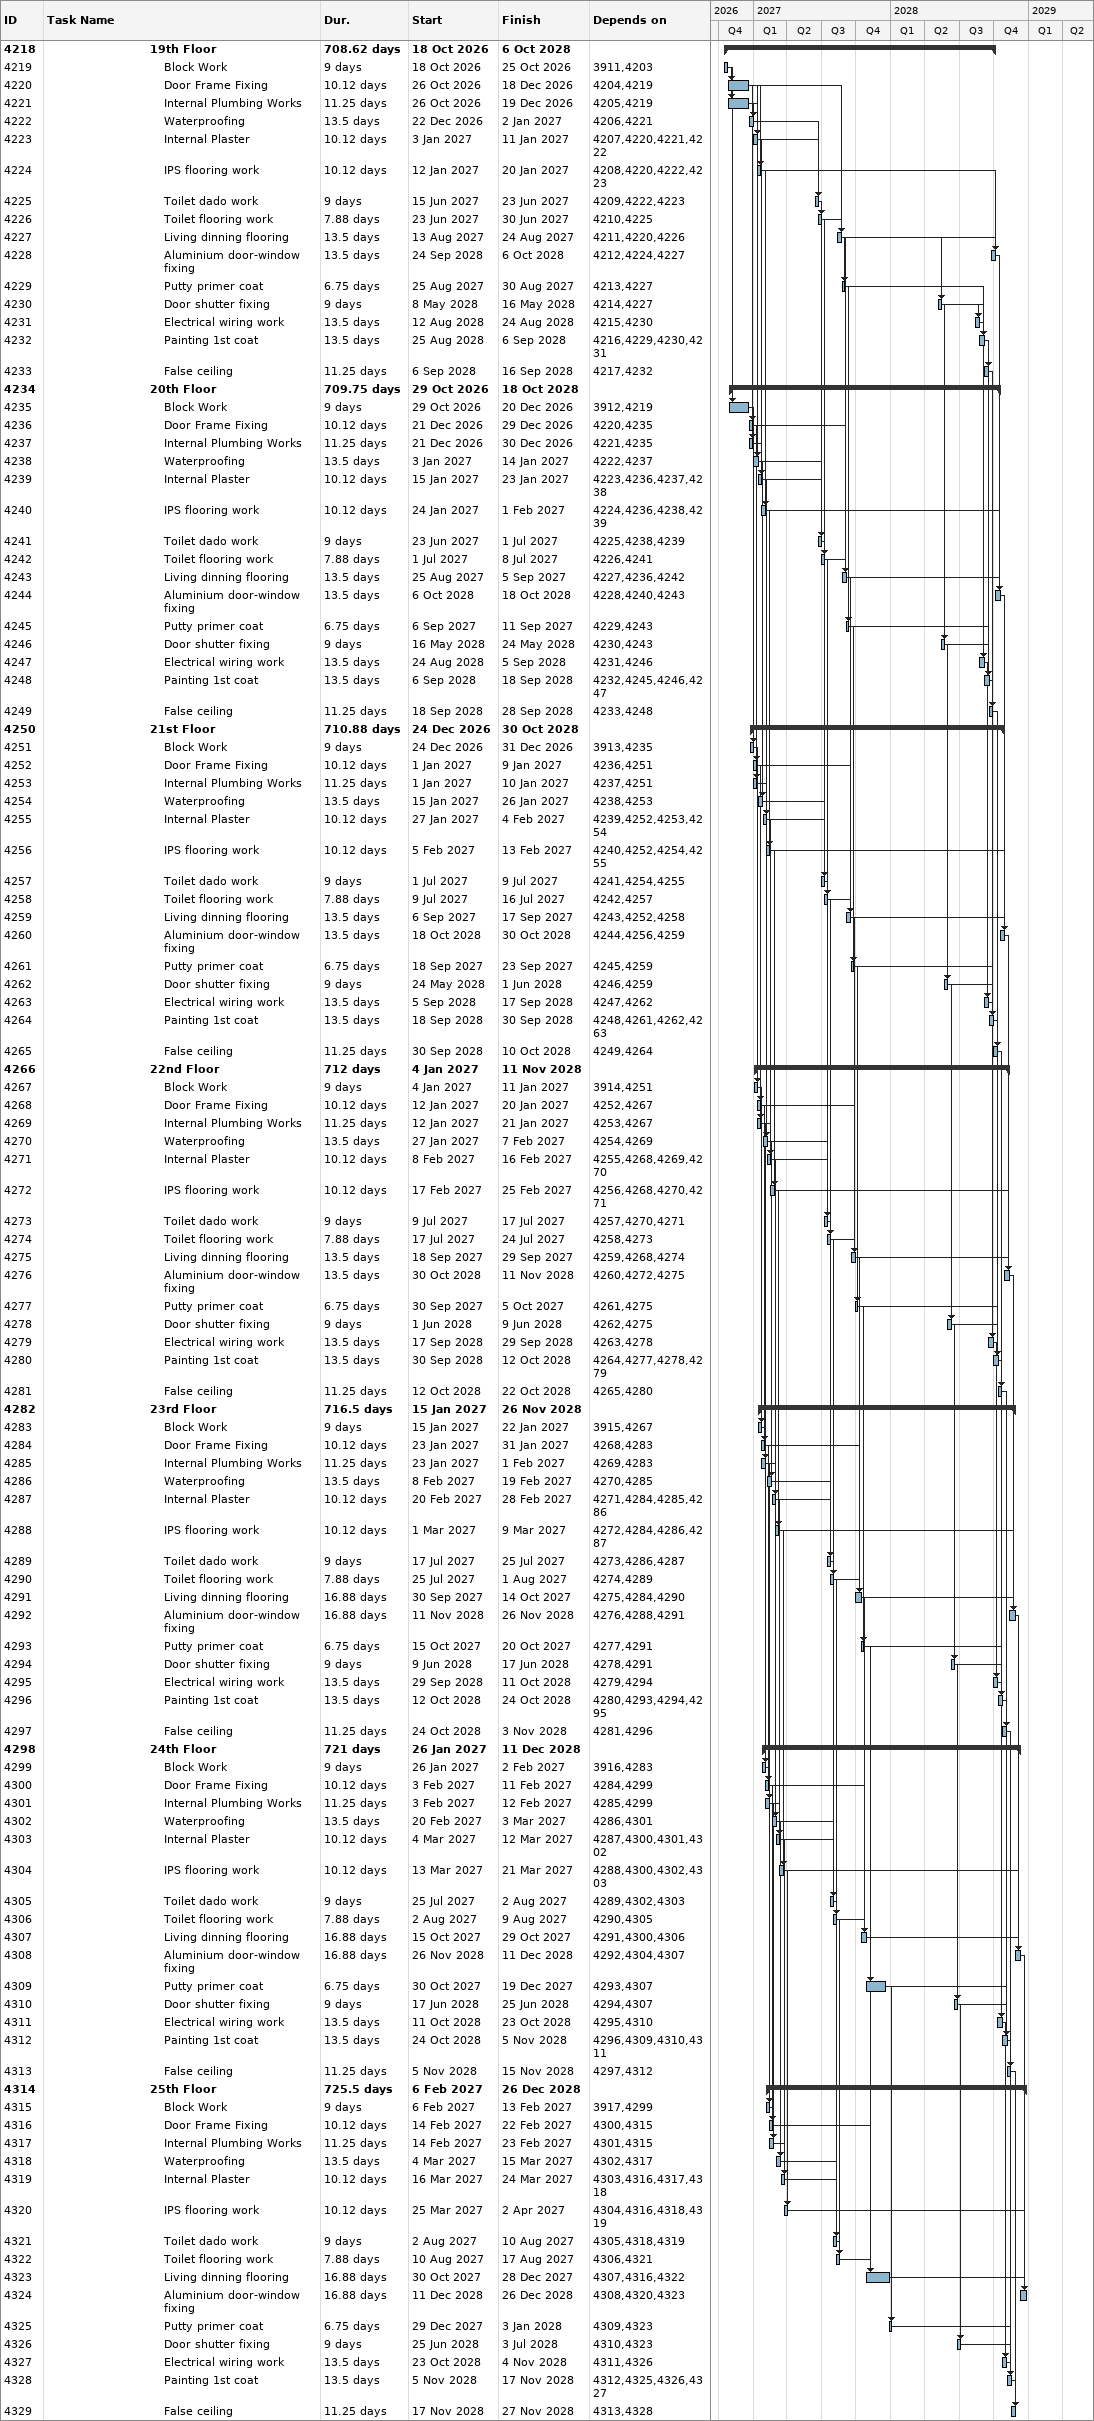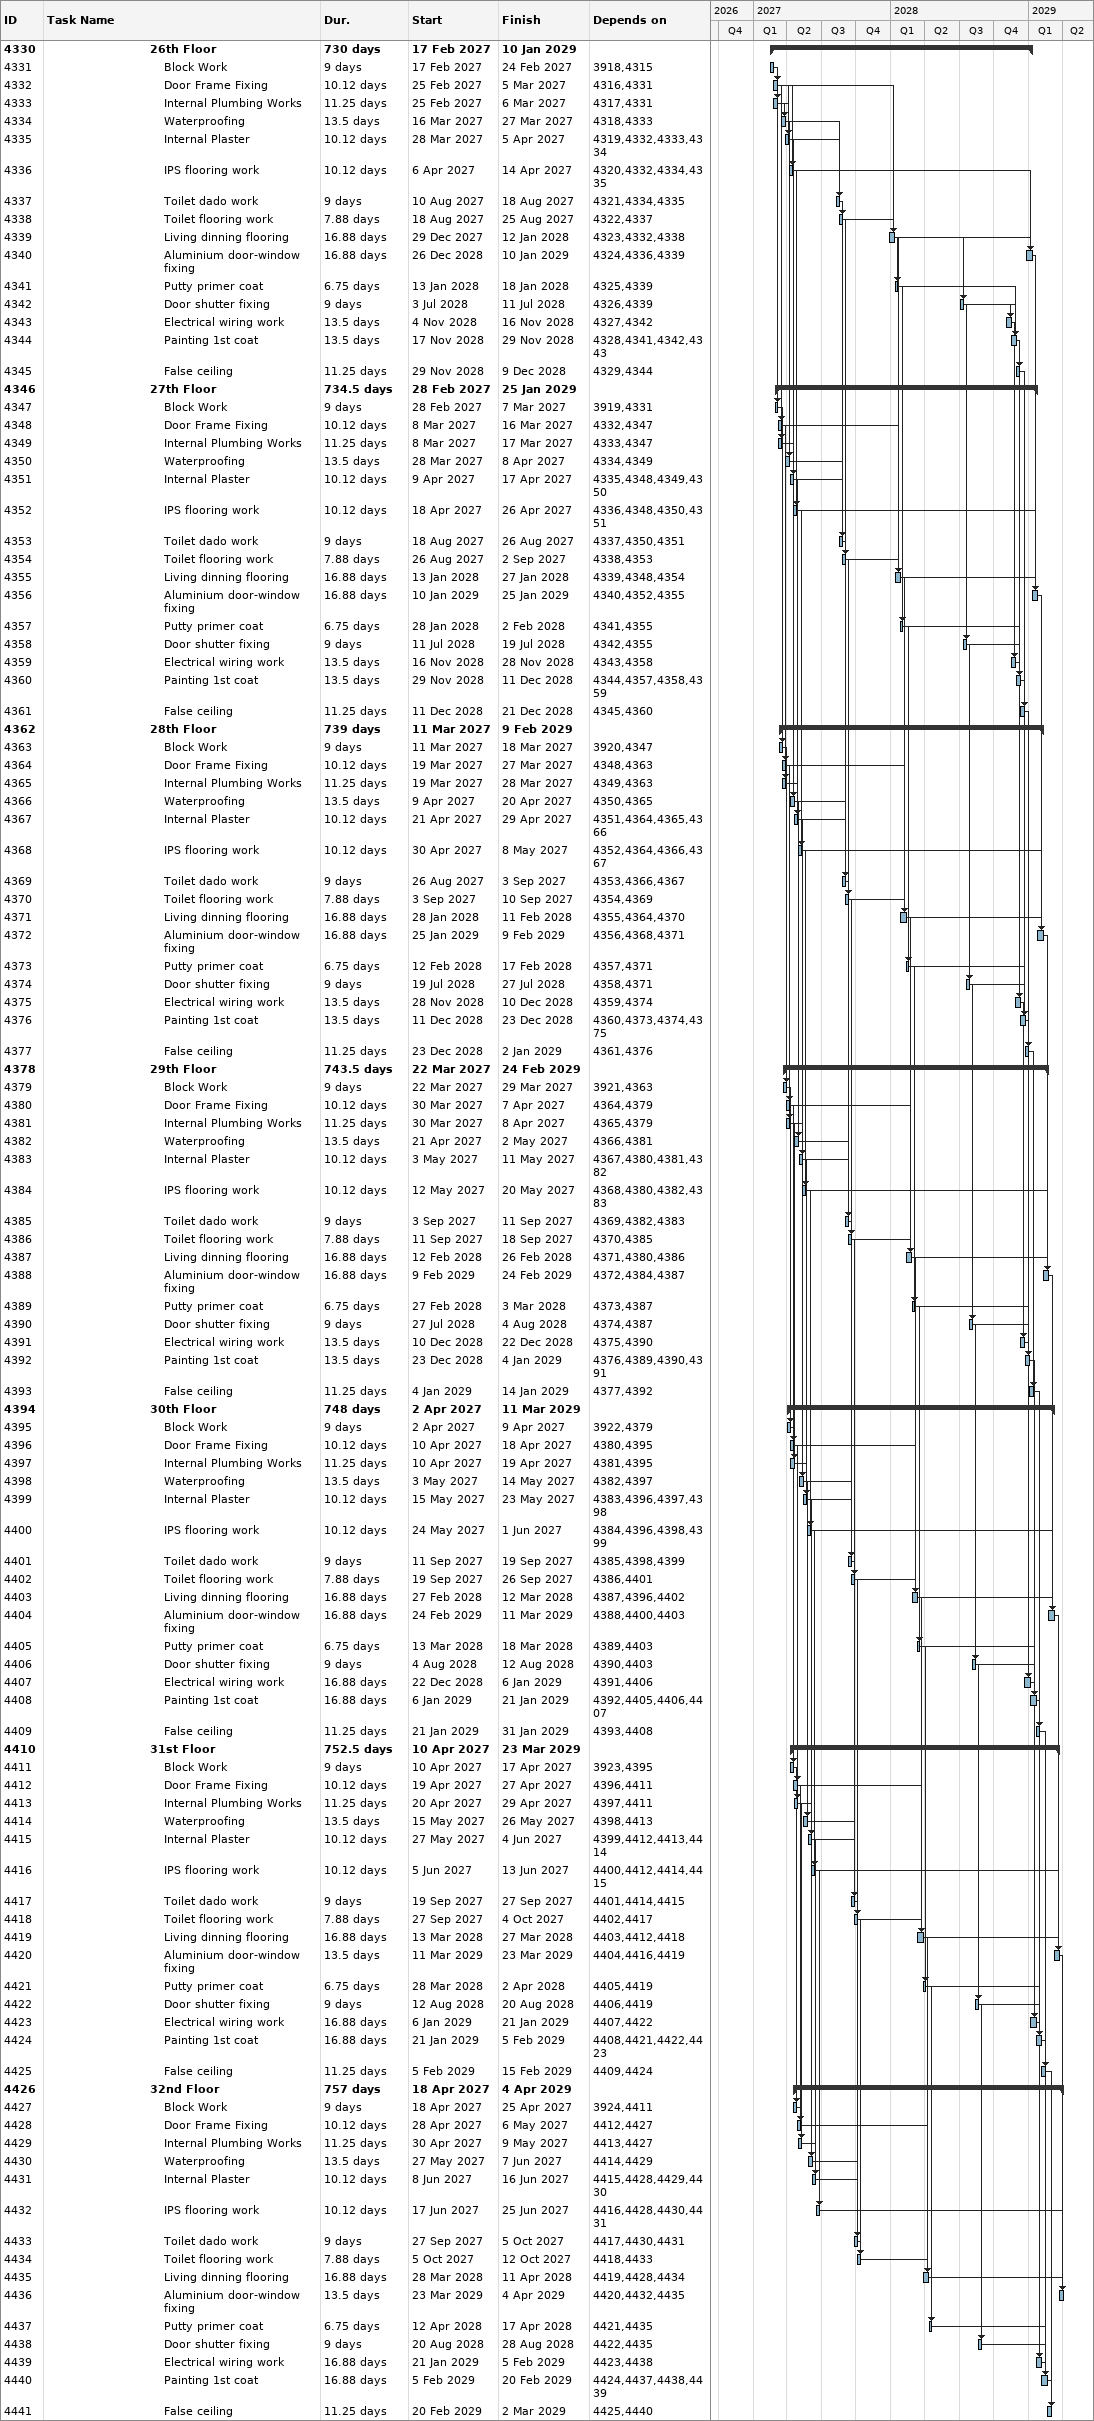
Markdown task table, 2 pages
| ID | Level | Task | Duration | Start | Finish | Predecessors |
|---|---|---|---|---|---|---|
| 4218 | 8 | **19th Floor** | 708.62d | 2026-10-18 | 2028-10-06 |  |
| 4219 | 9 | Block Work | 9d | 2026-10-18 | 2026-10-25 | 3911, 4203 |
| 4220 | 9 | Door Frame Fixing | 10.12d | 2026-10-26 | 2026-12-18 | 4204, 4219 |
| 4221 | 9 | Internal Plumbing Works | 11.25d | 2026-10-26 | 2026-12-19 | 4205, 4219 |
| 4222 | 9 | Waterproofing | 13.5d | 2026-12-22 | 2027-01-02 | 4206, 4221 |
| 4223 | 9 | Internal Plaster | 10.12d | 2027-01-03 | 2027-01-11 | 4207, 4220, 4221, 4222 |
| 4224 | 9 | IPS flooring work | 10.12d | 2027-01-12 | 2027-01-20 | 4208, 4220, 4222, 4223 |
| 4225 | 9 | Toilet dado work | 9d | 2027-06-15 | 2027-06-23 | 4209, 4222, 4223 |
| 4226 | 9 | Toilet flooring work | 7.88d | 2027-06-23 | 2027-06-30 | 4210, 4225 |
| 4227 | 9 | Living dinning flooring | 13.5d | 2027-08-13 | 2027-08-24 | 4211, 4220, 4226 |
| 4228 | 9 | Aluminium door-window fixing | 13.5d | 2028-09-24 | 2028-10-06 | 4212, 4224, 4227 |
| 4229 | 9 | Putty primer coat | 6.75d | 2027-08-25 | 2027-08-30 | 4213, 4227 |
| 4230 | 9 | Door shutter fixing | 9d | 2028-05-08 | 2028-05-16 | 4214, 4227 |
| 4231 | 9 | Electrical wiring work | 13.5d | 2028-08-12 | 2028-08-24 | 4215, 4230 |
| 4232 | 9 | Painting 1st coat | 13.5d | 2028-08-25 | 2028-09-06 | 4216, 4229, 4230, 4231 |
| 4233 | 9 | False ceiling | 11.25d | 2028-09-06 | 2028-09-16 | 4217, 4232 |
| 4234 | 8 | **20th Floor** | 709.75d | 2026-10-29 | 2028-10-18 |  |
| 4235 | 9 | Block Work | 9d | 2026-10-29 | 2026-12-20 | 3912, 4219 |
| 4236 | 9 | Door Frame Fixing | 10.12d | 2026-12-21 | 2026-12-29 | 4220, 4235 |
| 4237 | 9 | Internal Plumbing Works | 11.25d | 2026-12-21 | 2026-12-30 | 4221, 4235 |
| 4238 | 9 | Waterproofing | 13.5d | 2027-01-03 | 2027-01-14 | 4222, 4237 |
| 4239 | 9 | Internal Plaster | 10.12d | 2027-01-15 | 2027-01-23 | 4223, 4236, 4237, 4238 |
| 4240 | 9 | IPS flooring work | 10.12d | 2027-01-24 | 2027-02-01 | 4224, 4236, 4238, 4239 |
| 4241 | 9 | Toilet dado work | 9d | 2027-06-23 | 2027-07-01 | 4225, 4238, 4239 |
| 4242 | 9 | Toilet flooring work | 7.88d | 2027-07-01 | 2027-07-08 | 4226, 4241 |
| 4243 | 9 | Living dinning flooring | 13.5d | 2027-08-25 | 2027-09-05 | 4227, 4236, 4242 |
| 4244 | 9 | Aluminium door-window fixing | 13.5d | 2028-10-06 | 2028-10-18 | 4228, 4240, 4243 |
| 4245 | 9 | Putty primer coat | 6.75d | 2027-09-06 | 2027-09-11 | 4229, 4243 |
| 4246 | 9 | Door shutter fixing | 9d | 2028-05-16 | 2028-05-24 | 4230, 4243 |
| 4247 | 9 | Electrical wiring work | 13.5d | 2028-08-24 | 2028-09-05 | 4231, 4246 |
| 4248 | 9 | Painting 1st coat | 13.5d | 2028-09-06 | 2028-09-18 | 4232, 4245, 4246, 4247 |
| 4249 | 9 | False ceiling | 11.25d | 2028-09-18 | 2028-09-28 | 4233, 4248 |
| 4250 | 8 | **21st Floor** | 710.88d | 2026-12-24 | 2028-10-30 |  |
| 4251 | 9 | Block Work | 9d | 2026-12-24 | 2026-12-31 | 3913, 4235 |
| 4252 | 9 | Door Frame Fixing | 10.12d | 2027-01-01 | 2027-01-09 | 4236, 4251 |
| 4253 | 9 | Internal Plumbing Works | 11.25d | 2027-01-01 | 2027-01-10 | 4237, 4251 |
| 4254 | 9 | Waterproofing | 13.5d | 2027-01-15 | 2027-01-26 | 4238, 4253 |
| 4255 | 9 | Internal Plaster | 10.12d | 2027-01-27 | 2027-02-04 | 4239, 4252, 4253, 4254 |
| 4256 | 9 | IPS flooring work | 10.12d | 2027-02-05 | 2027-02-13 | 4240, 4252, 4254, 4255 |
| 4257 | 9 | Toilet dado work | 9d | 2027-07-01 | 2027-07-09 | 4241, 4254, 4255 |
| 4258 | 9 | Toilet flooring work | 7.88d | 2027-07-09 | 2027-07-16 | 4242, 4257 |
| 4259 | 9 | Living dinning flooring | 13.5d | 2027-09-06 | 2027-09-17 | 4243, 4252, 4258 |
| 4260 | 9 | Aluminium door-window fixing | 13.5d | 2028-10-18 | 2028-10-30 | 4244, 4256, 4259 |
| 4261 | 9 | Putty primer coat | 6.75d | 2027-09-18 | 2027-09-23 | 4245, 4259 |
| 4262 | 9 | Door shutter fixing | 9d | 2028-05-24 | 2028-06-01 | 4246, 4259 |
| 4263 | 9 | Electrical wiring work | 13.5d | 2028-09-05 | 2028-09-17 | 4247, 4262 |
| 4264 | 9 | Painting 1st coat | 13.5d | 2028-09-18 | 2028-09-30 | 4248, 4261, 4262, 4263 |
| 4265 | 9 | False ceiling | 11.25d | 2028-09-30 | 2028-10-10 | 4249, 4264 |
| 4266 | 8 | **22nd Floor** | 712d | 2027-01-04 | 2028-11-11 |  |
| 4267 | 9 | Block Work | 9d | 2027-01-04 | 2027-01-11 | 3914, 4251 |
| 4268 | 9 | Door Frame Fixing | 10.12d | 2027-01-12 | 2027-01-20 | 4252, 4267 |
| 4269 | 9 | Internal Plumbing Works | 11.25d | 2027-01-12 | 2027-01-21 | 4253, 4267 |
| 4270 | 9 | Waterproofing | 13.5d | 2027-01-27 | 2027-02-07 | 4254, 4269 |
| 4271 | 9 | Internal Plaster | 10.12d | 2027-02-08 | 2027-02-16 | 4255, 4268, 4269, 4270 |
| 4272 | 9 | IPS flooring work | 10.12d | 2027-02-17 | 2027-02-25 | 4256, 4268, 4270, 4271 |
| 4273 | 9 | Toilet dado work | 9d | 2027-07-09 | 2027-07-17 | 4257, 4270, 4271 |
| 4274 | 9 | Toilet flooring work | 7.88d | 2027-07-17 | 2027-07-24 | 4258, 4273 |
| 4275 | 9 | Living dinning flooring | 13.5d | 2027-09-18 | 2027-09-29 | 4259, 4268, 4274 |
| 4276 | 9 | Aluminium door-window fixing | 13.5d | 2028-10-30 | 2028-11-11 | 4260, 4272, 4275 |
| 4277 | 9 | Putty primer coat | 6.75d | 2027-09-30 | 2027-10-05 | 4261, 4275 |
| 4278 | 9 | Door shutter fixing | 9d | 2028-06-01 | 2028-06-09 | 4262, 4275 |
| 4279 | 9 | Electrical wiring work | 13.5d | 2028-09-17 | 2028-09-29 | 4263, 4278 |
| 4280 | 9 | Painting 1st coat | 13.5d | 2028-09-30 | 2028-10-12 | 4264, 4277, 4278, 4279 |
| 4281 | 9 | False ceiling | 11.25d | 2028-10-12 | 2028-10-22 | 4265, 4280 |
| 4282 | 8 | **23rd Floor** | 716.5d | 2027-01-15 | 2028-11-26 |  |
| 4283 | 9 | Block Work | 9d | 2027-01-15 | 2027-01-22 | 3915, 4267 |
| 4284 | 9 | Door Frame Fixing | 10.12d | 2027-01-23 | 2027-01-31 | 4268, 4283 |
| 4285 | 9 | Internal Plumbing Works | 11.25d | 2027-01-23 | 2027-02-01 | 4269, 4283 |
| 4286 | 9 | Waterproofing | 13.5d | 2027-02-08 | 2027-02-19 | 4270, 4285 |
| 4287 | 9 | Internal Plaster | 10.12d | 2027-02-20 | 2027-02-28 | 4271, 4284, 4285, 4286 |
| 4288 | 9 | IPS flooring work | 10.12d | 2027-03-01 | 2027-03-09 | 4272, 4284, 4286, 4287 |
| 4289 | 9 | Toilet dado work | 9d | 2027-07-17 | 2027-07-25 | 4273, 4286, 4287 |
| 4290 | 9 | Toilet flooring work | 7.88d | 2027-07-25 | 2027-08-01 | 4274, 4289 |
| 4291 | 9 | Living dinning flooring | 16.88d | 2027-09-30 | 2027-10-14 | 4275, 4284, 4290 |
| 4292 | 9 | Aluminium door-window fixing | 16.88d | 2028-11-11 | 2028-11-26 | 4276, 4288, 4291 |
| 4293 | 9 | Putty primer coat | 6.75d | 2027-10-15 | 2027-10-20 | 4277, 4291 |
| 4294 | 9 | Door shutter fixing | 9d | 2028-06-09 | 2028-06-17 | 4278, 4291 |
| 4295 | 9 | Electrical wiring work | 13.5d | 2028-09-29 | 2028-10-11 | 4279, 4294 |
| 4296 | 9 | Painting 1st coat | 13.5d | 2028-10-12 | 2028-10-24 | 4280, 4293, 4294, 4295 |
| 4297 | 9 | False ceiling | 11.25d | 2028-10-24 | 2028-11-03 | 4281, 4296 |
| 4298 | 8 | **24th Floor** | 721d | 2027-01-26 | 2028-12-11 |  |
| 4299 | 9 | Block Work | 9d | 2027-01-26 | 2027-02-02 | 3916, 4283 |
| 4300 | 9 | Door Frame Fixing | 10.12d | 2027-02-03 | 2027-02-11 | 4284, 4299 |
| 4301 | 9 | Internal Plumbing Works | 11.25d | 2027-02-03 | 2027-02-12 | 4285, 4299 |
| 4302 | 9 | Waterproofing | 13.5d | 2027-02-20 | 2027-03-03 | 4286, 4301 |
| 4303 | 9 | Internal Plaster | 10.12d | 2027-03-04 | 2027-03-12 | 4287, 4300, 4301, 4302 |
| 4304 | 9 | IPS flooring work | 10.12d | 2027-03-13 | 2027-03-21 | 4288, 4300, 4302, 4303 |
| 4305 | 9 | Toilet dado work | 9d | 2027-07-25 | 2027-08-02 | 4289, 4302, 4303 |
| 4306 | 9 | Toilet flooring work | 7.88d | 2027-08-02 | 2027-08-09 | 4290, 4305 |
| 4307 | 9 | Living dinning flooring | 16.88d | 2027-10-15 | 2027-10-29 | 4291, 4300, 4306 |
| 4308 | 9 | Aluminium door-window fixing | 16.88d | 2028-11-26 | 2028-12-11 | 4292, 4304, 4307 |
| 4309 | 9 | Putty primer coat | 6.75d | 2027-10-30 | 2027-12-19 | 4293, 4307 |
| 4310 | 9 | Door shutter fixing | 9d | 2028-06-17 | 2028-06-25 | 4294, 4307 |
| 4311 | 9 | Electrical wiring work | 13.5d | 2028-10-11 | 2028-10-23 | 4295, 4310 |
| 4312 | 9 | Painting 1st coat | 13.5d | 2028-10-24 | 2028-11-05 | 4296, 4309, 4310, 4311 |
| 4313 | 9 | False ceiling | 11.25d | 2028-11-05 | 2028-11-15 | 4297, 4312 |
| 4314 | 8 | **25th Floor** | 725.5d | 2027-02-06 | 2028-12-26 |  |
| 4315 | 9 | Block Work | 9d | 2027-02-06 | 2027-02-13 | 3917, 4299 |
| 4316 | 9 | Door Frame Fixing | 10.12d | 2027-02-14 | 2027-02-22 | 4300, 4315 |
| 4317 | 9 | Internal Plumbing Works | 11.25d | 2027-02-14 | 2027-02-23 | 4301, 4315 |
| 4318 | 9 | Waterproofing | 13.5d | 2027-03-04 | 2027-03-15 | 4302, 4317 |
| 4319 | 9 | Internal Plaster | 10.12d | 2027-03-16 | 2027-03-24 | 4303, 4316, 4317, 4318 |
| 4320 | 9 | IPS flooring work | 10.12d | 2027-03-25 | 2027-04-02 | 4304, 4316, 4318, 4319 |
| 4321 | 9 | Toilet dado work | 9d | 2027-08-02 | 2027-08-10 | 4305, 4318, 4319 |
| 4322 | 9 | Toilet flooring work | 7.88d | 2027-08-10 | 2027-08-17 | 4306, 4321 |
| 4323 | 9 | Living dinning flooring | 16.88d | 2027-10-30 | 2027-12-28 | 4307, 4316, 4322 |
| 4324 | 9 | Aluminium door-window fixing | 16.88d | 2028-12-11 | 2028-12-26 | 4308, 4320, 4323 |
| 4325 | 9 | Putty primer coat | 6.75d | 2027-12-29 | 2028-01-03 | 4309, 4323 |
| 4326 | 9 | Door shutter fixing | 9d | 2028-06-25 | 2028-07-03 | 4310, 4323 |
| 4327 | 9 | Electrical wiring work | 13.5d | 2028-10-23 | 2028-11-04 | 4311, 4326 |
| 4328 | 9 | Painting 1st coat | 13.5d | 2028-11-05 | 2028-11-17 | 4312, 4325, 4326, 4327 |
| 4329 | 9 | False ceiling | 11.25d | 2028-11-17 | 2028-11-27 | 4313, 4328 |
| 4330 | 8 | **26th Floor** | 730d | 2027-02-17 | 2029-01-10 |  |
| 4331 | 9 | Block Work | 9d | 2027-02-17 | 2027-02-24 | 3918, 4315 |
| 4332 | 9 | Door Frame Fixing | 10.12d | 2027-02-25 | 2027-03-05 | 4316, 4331 |
| 4333 | 9 | Internal Plumbing Works | 11.25d | 2027-02-25 | 2027-03-06 | 4317, 4331 |
| 4334 | 9 | Waterproofing | 13.5d | 2027-03-16 | 2027-03-27 | 4318, 4333 |
| 4335 | 9 | Internal Plaster | 10.12d | 2027-03-28 | 2027-04-05 | 4319, 4332, 4333, 4334 |
| 4336 | 9 | IPS flooring work | 10.12d | 2027-04-06 | 2027-04-14 | 4320, 4332, 4334, 4335 |
| 4337 | 9 | Toilet dado work | 9d | 2027-08-10 | 2027-08-18 | 4321, 4334, 4335 |
| 4338 | 9 | Toilet flooring work | 7.88d | 2027-08-18 | 2027-08-25 | 4322, 4337 |
| 4339 | 9 | Living dinning flooring | 16.88d | 2027-12-29 | 2028-01-12 | 4323, 4332, 4338 |
| 4340 | 9 | Aluminium door-window fixing | 16.88d | 2028-12-26 | 2029-01-10 | 4324, 4336, 4339 |
| 4341 | 9 | Putty primer coat | 6.75d | 2028-01-13 | 2028-01-18 | 4325, 4339 |
| 4342 | 9 | Door shutter fixing | 9d | 2028-07-03 | 2028-07-11 | 4326, 4339 |
| 4343 | 9 | Electrical wiring work | 13.5d | 2028-11-04 | 2028-11-16 | 4327, 4342 |
| 4344 | 9 | Painting 1st coat | 13.5d | 2028-11-17 | 2028-11-29 | 4328, 4341, 4342, 4343 |
| 4345 | 9 | False ceiling | 11.25d | 2028-11-29 | 2028-12-09 | 4329, 4344 |
| 4346 | 8 | **27th Floor** | 734.5d | 2027-02-28 | 2029-01-25 |  |
| 4347 | 9 | Block Work | 9d | 2027-02-28 | 2027-03-07 | 3919, 4331 |
| 4348 | 9 | Door Frame Fixing | 10.12d | 2027-03-08 | 2027-03-16 | 4332, 4347 |
| 4349 | 9 | Internal Plumbing Works | 11.25d | 2027-03-08 | 2027-03-17 | 4333, 4347 |
| 4350 | 9 | Waterproofing | 13.5d | 2027-03-28 | 2027-04-08 | 4334, 4349 |
| 4351 | 9 | Internal Plaster | 10.12d | 2027-04-09 | 2027-04-17 | 4335, 4348, 4349, 4350 |
| 4352 | 9 | IPS flooring work | 10.12d | 2027-04-18 | 2027-04-26 | 4336, 4348, 4350, 4351 |
| 4353 | 9 | Toilet dado work | 9d | 2027-08-18 | 2027-08-26 | 4337, 4350, 4351 |
| 4354 | 9 | Toilet flooring work | 7.88d | 2027-08-26 | 2027-09-02 | 4338, 4353 |
| 4355 | 9 | Living dinning flooring | 16.88d | 2028-01-13 | 2028-01-27 | 4339, 4348, 4354 |
| 4356 | 9 | Aluminium door-window fixing | 16.88d | 2029-01-10 | 2029-01-25 | 4340, 4352, 4355 |
| 4357 | 9 | Putty primer coat | 6.75d | 2028-01-28 | 2028-02-02 | 4341, 4355 |
| 4358 | 9 | Door shutter fixing | 9d | 2028-07-11 | 2028-07-19 | 4342, 4355 |
| 4359 | 9 | Electrical wiring work | 13.5d | 2028-11-16 | 2028-11-28 | 4343, 4358 |
| 4360 | 9 | Painting 1st coat | 13.5d | 2028-11-29 | 2028-12-11 | 4344, 4357, 4358, 4359 |
| 4361 | 9 | False ceiling | 11.25d | 2028-12-11 | 2028-12-21 | 4345, 4360 |
| 4362 | 8 | **28th Floor** | 739d | 2027-03-11 | 2029-02-09 |  |
| 4363 | 9 | Block Work | 9d | 2027-03-11 | 2027-03-18 | 3920, 4347 |
| 4364 | 9 | Door Frame Fixing | 10.12d | 2027-03-19 | 2027-03-27 | 4348, 4363 |
| 4365 | 9 | Internal Plumbing Works | 11.25d | 2027-03-19 | 2027-03-28 | 4349, 4363 |
| 4366 | 9 | Waterproofing | 13.5d | 2027-04-09 | 2027-04-20 | 4350, 4365 |
| 4367 | 9 | Internal Plaster | 10.12d | 2027-04-21 | 2027-04-29 | 4351, 4364, 4365, 4366 |
| 4368 | 9 | IPS flooring work | 10.12d | 2027-04-30 | 2027-05-08 | 4352, 4364, 4366, 4367 |
| 4369 | 9 | Toilet dado work | 9d | 2027-08-26 | 2027-09-03 | 4353, 4366, 4367 |
| 4370 | 9 | Toilet flooring work | 7.88d | 2027-09-03 | 2027-09-10 | 4354, 4369 |
| 4371 | 9 | Living dinning flooring | 16.88d | 2028-01-28 | 2028-02-11 | 4355, 4364, 4370 |
| 4372 | 9 | Aluminium door-window fixing | 16.88d | 2029-01-25 | 2029-02-09 | 4356, 4368, 4371 |
| 4373 | 9 | Putty primer coat | 6.75d | 2028-02-12 | 2028-02-17 | 4357, 4371 |
| 4374 | 9 | Door shutter fixing | 9d | 2028-07-19 | 2028-07-27 | 4358, 4371 |
| 4375 | 9 | Electrical wiring work | 13.5d | 2028-11-28 | 2028-12-10 | 4359, 4374 |
| 4376 | 9 | Painting 1st coat | 13.5d | 2028-12-11 | 2028-12-23 | 4360, 4373, 4374, 4375 |
| 4377 | 9 | False ceiling | 11.25d | 2028-12-23 | 2029-01-02 | 4361, 4376 |
| 4378 | 8 | **29th Floor** | 743.5d | 2027-03-22 | 2029-02-24 |  |
| 4379 | 9 | Block Work | 9d | 2027-03-22 | 2027-03-29 | 3921, 4363 |
| 4380 | 9 | Door Frame Fixing | 10.12d | 2027-03-30 | 2027-04-07 | 4364, 4379 |
| 4381 | 9 | Internal Plumbing Works | 11.25d | 2027-03-30 | 2027-04-08 | 4365, 4379 |
| 4382 | 9 | Waterproofing | 13.5d | 2027-04-21 | 2027-05-02 | 4366, 4381 |
| 4383 | 9 | Internal Plaster | 10.12d | 2027-05-03 | 2027-05-11 | 4367, 4380, 4381, 4382 |
| 4384 | 9 | IPS flooring work | 10.12d | 2027-05-12 | 2027-05-20 | 4368, 4380, 4382, 4383 |
| 4385 | 9 | Toilet dado work | 9d | 2027-09-03 | 2027-09-11 | 4369, 4382, 4383 |
| 4386 | 9 | Toilet flooring work | 7.88d | 2027-09-11 | 2027-09-18 | 4370, 4385 |
| 4387 | 9 | Living dinning flooring | 16.88d | 2028-02-12 | 2028-02-26 | 4371, 4380, 4386 |
| 4388 | 9 | Aluminium door-window fixing | 16.88d | 2029-02-09 | 2029-02-24 | 4372, 4384, 4387 |
| 4389 | 9 | Putty primer coat | 6.75d | 2028-02-27 | 2028-03-03 | 4373, 4387 |
| 4390 | 9 | Door shutter fixing | 9d | 2028-07-27 | 2028-08-04 | 4374, 4387 |
| 4391 | 9 | Electrical wiring work | 13.5d | 2028-12-10 | 2028-12-22 | 4375, 4390 |
| 4392 | 9 | Painting 1st coat | 13.5d | 2028-12-23 | 2029-01-04 | 4376, 4389, 4390, 4391 |
| 4393 | 9 | False ceiling | 11.25d | 2029-01-04 | 2029-01-14 | 4377, 4392 |
| 4394 | 8 | **30th Floor** | 748d | 2027-04-02 | 2029-03-11 |  |
| 4395 | 9 | Block Work | 9d | 2027-04-02 | 2027-04-09 | 3922, 4379 |
| 4396 | 9 | Door Frame Fixing | 10.12d | 2027-04-10 | 2027-04-18 | 4380, 4395 |
| 4397 | 9 | Internal Plumbing Works | 11.25d | 2027-04-10 | 2027-04-19 | 4381, 4395 |
| 4398 | 9 | Waterproofing | 13.5d | 2027-05-03 | 2027-05-14 | 4382, 4397 |
| 4399 | 9 | Internal Plaster | 10.12d | 2027-05-15 | 2027-05-23 | 4383, 4396, 4397, 4398 |
| 4400 | 9 | IPS flooring work | 10.12d | 2027-05-24 | 2027-06-01 | 4384, 4396, 4398, 4399 |
| 4401 | 9 | Toilet dado work | 9d | 2027-09-11 | 2027-09-19 | 4385, 4398, 4399 |
| 4402 | 9 | Toilet flooring work | 7.88d | 2027-09-19 | 2027-09-26 | 4386, 4401 |
| 4403 | 9 | Living dinning flooring | 16.88d | 2028-02-27 | 2028-03-12 | 4387, 4396, 4402 |
| 4404 | 9 | Aluminium door-window fixing | 16.88d | 2029-02-24 | 2029-03-11 | 4388, 4400, 4403 |
| 4405 | 9 | Putty primer coat | 6.75d | 2028-03-13 | 2028-03-18 | 4389, 4403 |
| 4406 | 9 | Door shutter fixing | 9d | 2028-08-04 | 2028-08-12 | 4390, 4403 |
| 4407 | 9 | Electrical wiring work | 16.88d | 2028-12-22 | 2029-01-06 | 4391, 4406 |
| 4408 | 9 | Painting 1st coat | 16.88d | 2029-01-06 | 2029-01-21 | 4392, 4405, 4406, 4407 |
| 4409 | 9 | False ceiling | 11.25d | 2029-01-21 | 2029-01-31 | 4393, 4408 |
| 4410 | 8 | **31st Floor** | 752.5d | 2027-04-10 | 2029-03-23 |  |
| 4411 | 9 | Block Work | 9d | 2027-04-10 | 2027-04-17 | 3923, 4395 |
| 4412 | 9 | Door Frame Fixing | 10.12d | 2027-04-19 | 2027-04-27 | 4396, 4411 |
| 4413 | 9 | Internal Plumbing Works | 11.25d | 2027-04-20 | 2027-04-29 | 4397, 4411 |
| 4414 | 9 | Waterproofing | 13.5d | 2027-05-15 | 2027-05-26 | 4398, 4413 |
| 4415 | 9 | Internal Plaster | 10.12d | 2027-05-27 | 2027-06-04 | 4399, 4412, 4413, 4414 |
| 4416 | 9 | IPS flooring work | 10.12d | 2027-06-05 | 2027-06-13 | 4400, 4412, 4414, 4415 |
| 4417 | 9 | Toilet dado work | 9d | 2027-09-19 | 2027-09-27 | 4401, 4414, 4415 |
| 4418 | 9 | Toilet flooring work | 7.88d | 2027-09-27 | 2027-10-04 | 4402, 4417 |
| 4419 | 9 | Living dinning flooring | 16.88d | 2028-03-13 | 2028-03-27 | 4403, 4412, 4418 |
| 4420 | 9 | Aluminium door-window fixing | 13.5d | 2029-03-11 | 2029-03-23 | 4404, 4416, 4419 |
| 4421 | 9 | Putty primer coat | 6.75d | 2028-03-28 | 2028-04-02 | 4405, 4419 |
| 4422 | 9 | Door shutter fixing | 9d | 2028-08-12 | 2028-08-20 | 4406, 4419 |
| 4423 | 9 | Electrical wiring work | 16.88d | 2029-01-06 | 2029-01-21 | 4407, 4422 |
| 4424 | 9 | Painting 1st coat | 16.88d | 2029-01-21 | 2029-02-05 | 4408, 4421, 4422, 4423 |
| 4425 | 9 | False ceiling | 11.25d | 2029-02-05 | 2029-02-15 | 4409, 4424 |
| 4426 | 8 | **32nd Floor** | 757d | 2027-04-18 | 2029-04-04 |  |
| 4427 | 9 | Block Work | 9d | 2027-04-18 | 2027-04-25 | 3924, 4411 |
| 4428 | 9 | Door Frame Fixing | 10.12d | 2027-04-28 | 2027-05-06 | 4412, 4427 |
| 4429 | 9 | Internal Plumbing Works | 11.25d | 2027-04-30 | 2027-05-09 | 4413, 4427 |
| 4430 | 9 | Waterproofing | 13.5d | 2027-05-27 | 2027-06-07 | 4414, 4429 |
| 4431 | 9 | Internal Plaster | 10.12d | 2027-06-08 | 2027-06-16 | 4415, 4428, 4429, 4430 |
| 4432 | 9 | IPS flooring work | 10.12d | 2027-06-17 | 2027-06-25 | 4416, 4428, 4430, 4431 |
| 4433 | 9 | Toilet dado work | 9d | 2027-09-27 | 2027-10-05 | 4417, 4430, 4431 |
| 4434 | 9 | Toilet flooring work | 7.88d | 2027-10-05 | 2027-10-12 | 4418, 4433 |
| 4435 | 9 | Living dinning flooring | 16.88d | 2028-03-28 | 2028-04-11 | 4419, 4428, 4434 |
| 4436 | 9 | Aluminium door-window fixing | 13.5d | 2029-03-23 | 2029-04-04 | 4420, 4432, 4435 |
| 4437 | 9 | Putty primer coat | 6.75d | 2028-04-12 | 2028-04-17 | 4421, 4435 |
| 4438 | 9 | Door shutter fixing | 9d | 2028-08-20 | 2028-08-28 | 4422, 4435 |
| 4439 | 9 | Electrical wiring work | 16.88d | 2029-01-21 | 2029-02-05 | 4423, 4438 |
| 4440 | 9 | Painting 1st coat | 16.88d | 2029-02-05 | 2029-02-20 | 4424, 4437, 4438, 4439 |
| 4441 | 9 | False ceiling | 11.25d | 2029-02-20 | 2029-03-02 | 4425, 4440 |
